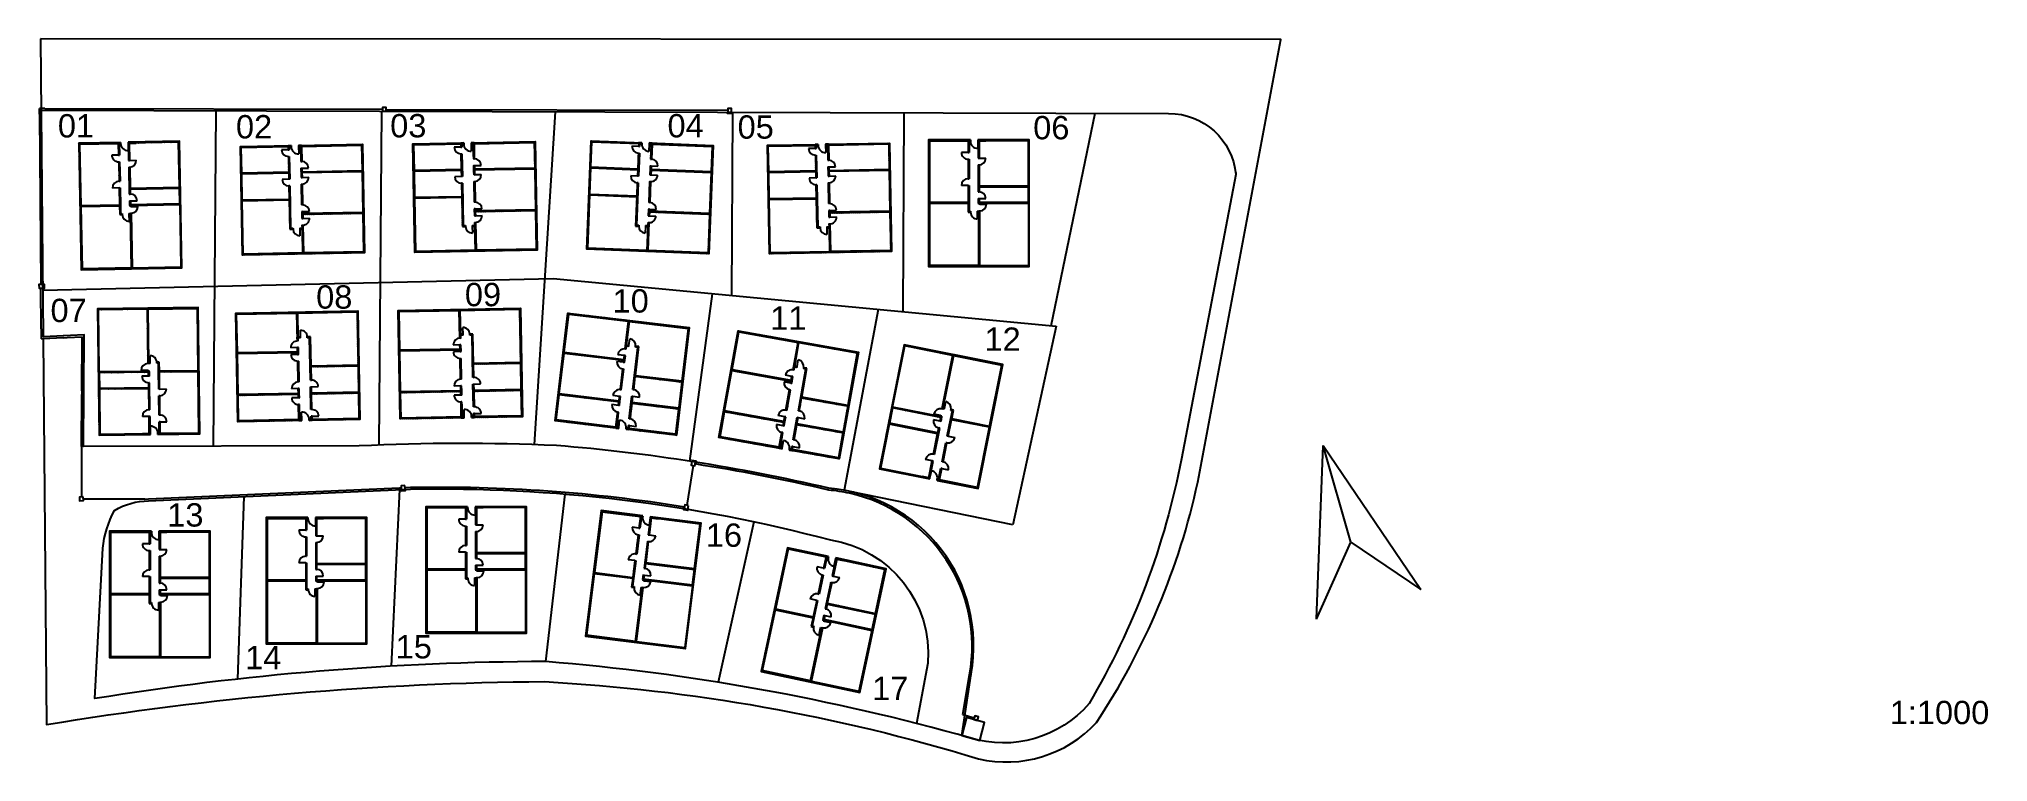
# Model space of a CAD drawing. Header units: millimetres. Extents: x 31 to 240, y 21 to 98.
import ezdxf

# ---------------------------------------------------------------- set-up
doc = ezdxf.new("R2010")
doc.units = ezdxf.units.MM
doc.layers.add('cp', color=7, linetype='Continuous')
doc.layers.add('urbanizacion', color=7, linetype='Continuous')
doc.styles.get("Standard").update_dxf_attribs({"font": 'ARIAL.TTF'})

# ---------------------------------------------------------------- blocks, each defined once
blk = doc.blocks.new('casa2')
h = blk.add_hatch()
h.set_pattern_fill('JIS_LC_20', color=256, scale=0.0025, style=0)
h.paths.add_polyline_path([(13.11, 11.63), (6.24, 11.63), (6.24, 11.53), (6.45, 11.53), (6.45, 10.39), (6.45, 9.91), (6.55, 9.91), (6.55, 10.39), (6.55, 11.53), (13.01, 11.53), (13.01, 8.82), (6.55, 8.82), (6.55, 9.19), (6.45, 9.19), (6.45, 8.72), (6.45, 8.21), (6.55, 8.21), (6.55, 8.72), (13.01, 8.72), (13.01, 4.32), (6.55, 4.32), (6.55, 4.53), (6.45, 4.53), (6.45, 3.81), (6.55, 3.81), (6.55, 4.22), (13.01, 4.22), (13.01, 0.1), (6.55, 0.1), (6.55, 3.09), (6.45, 3.09), (6.45, 2.77), (6.2, 2.77), (6.2, 2.67), (6.45, 2.67), (6.45, 0.1), (0.1, 0.1), (0.1, 5.81), (5.13, 5.81), (5.13, 2.67), (5.48, 2.67), (5.48, 2.77), (5.23, 2.77), (5.23, 7.31), (5.13, 7.31), (5.13, 6.62), (5.13, 5.91), (0.1, 5.91), (0.1, 8.72), (5.13, 8.72), (5.13, 8.03), (5.23, 8.03), (5.23, 10.48), (5.13, 10.48), (5.13, 10.06), (5.13, 8.82), (0.1, 8.82), (0.1, 11.53), (5.13, 11.53), (5.13, 11.2), (5.23, 11.2), (5.23, 11.53), (5.44, 11.53), (5.44, 11.63), (5.13, 11.63), (0, 11.63), (0, 0), (13.11, 0)])
h = blk.add_hatch()
h.set_pattern_fill('JIS_LC_20', color=256, scale=0.0025, style=0)
h.paths.add_polyline_path([(6.55, 7.49), (6.45, 7.49), (6.45, 6.99), (6.45, 5.25), (6.55, 5.25)])
for p, q in [((5.13, 11.2), (4.41, 11.2)), ((5.44, 11.63), (5.13, 11.63)), ((5.13, 11.53), (5.13, 11.2)), ((5.13, 11.33), (5.13, 11.2)), ((5.13, 11.2), (5.23, 11.2)), ((5.13, 10.48), (5.13, 10.06)), ((5.13, 10.48), (5.13, 8.82)), ((5.13, 10.48), (5.23, 10.48)), ((5.23, 11.53), (5.23, 11.2)), ((5.23, 10.48), (5.23, 8.03)), ((5.44, 11.63), (5.44, 11.53)), ((6.55, 11.63), (6.24, 11.63)), ((6.24, 11.63), (6.24, 11.53)), ((6.24, 11.53), (6.24, 10.73)), ((6.45, 11.53), (6.45, 10.39)), ((6.55, 11.53), (6.55, 9.91)), ((6.55, 11.53), (6.55, 10.39)), ((0.1, 8.82), (5.13, 8.82)), ((0.1, 8.72), (5.13, 8.72)), ((5.13, 8.72), (5.13, 8.03)), ((5.13, 8.72), (5.13, 8.03)), ((6.45, 10.39), (6.45, 9.91)), ((6.45, 9.91), (6.55, 9.91)), ((6.45, 9.19), (6.45, 8.72)), ((6.45, 9.19), (6.55, 9.19)), ((6.45, 8.72), (6.45, 8.21)), ((6.55, 10.39), (6.55, 9.91)), ((6.55, 9.19), (6.55, 8.82)), ((6.55, 9.19), (6.55, 8.82)), ((6.55, 9.19), (7.27, 9.19)), ((6.55, 8.82), (13.01, 8.82)), ((6.55, 8.72), (6.55, 8.21)), ((6.55, 8.72), (13.01, 8.72)), ((6.55, 8.72), (6.55, 8.21)), ((5.13, 8.03), (4.41, 8.03)), ((5.23, 8.03), (5.13, 8.03)), ((5.13, 7.31), (5.13, 6.62)), ((5.13, 7.31), (5.13, 5.91)), ((5.23, 7.31), (5.13, 7.31)), ((5.23, 7.31), (5.23, 2.77)), ((6.45, 8.21), (6.55, 8.21)), ((6.45, 7.49), (6.45, 6.99)), ((6.45, 7.49), (6.45, 5.25)), ((6.45, 7.49), (6.55, 7.49)), ((6.55, 8.21), (7.27, 8.21)), ((6.55, 7.49), (6.55, 6.99)), ((6.55, 7.49), (6.55, 5.25)), ((0.1, 5.91), (5.13, 5.91)), ((0.1, 5.81), (5.13, 5.81)), ((5.13, 5.81), (5.13, 2.67)), ((6.55, 5.25), (6.45, 5.25)), ((6.45, 4.53), (6.45, 3.81)), ((6.55, 4.53), (6.45, 4.53)), ((6.45, 4.22), (6.45, 3.81)), ((6.55, 4.53), (6.55, 4.32)), ((6.55, 4.53), (7.27, 4.53)), ((13.01, 4.32), (6.55, 4.32)), ((13.01, 4.22), (6.55, 4.22)), ((6.55, 4.22), (6.55, 3.81)), ((6.55, 4.22), (6.55, 3.81)), ((5.13, 2.67), (5.48, 2.67)), ((5.13, 2.67), (5.48, 2.67)), ((5.23, 2.77), (5.48, 2.77)), ((5.48, 2.77), (5.48, 2.67)), ((6.2, 2.77), (6.45, 2.77)), ((6.2, 2.77), (6.2, 2.67)), ((6.2, 2.67), (6.45, 2.67)), ((6.2, 2.67), (6.45, 2.67)), ((6.2, 2.67), (6.2, 1.95)), ((6.45, 3.81), (6.55, 3.81)), ((6.45, 3.09), (6.45, 2.77)), ((6.45, 3.09), (6.45, 2.77)), ((6.45, 3.09), (6.55, 3.09)), ((6.45, 2.67), (6.45, 0.1)), ((6.55, 3.81), (7.27, 3.81)), ((6.56, 3.81), (6.55, 3.81)), ((6.55, 3.09), (6.55, 2.67)), ((6.55, 3.09), (6.55, 0.1))]:
    blk.add_line(p, q)
for points in [[(6.24, 11.63), (13.11, 11.63), (13.11, 0), (0, 0), (0, 11.63), (5.44, 11.63)], [(0.1, 8.82), (0.1, 11.53), (5.13, 11.53)], [(5.23, 11.53), (5.44, 11.53)], [(6.24, 11.53), (6.45, 11.53)], [(6.55, 11.53), (13.01, 11.53), (13.01, 8.82)], [(0.1, 5.91), (0.1, 8.72)], [(13.01, 8.72), (13.01, 4.32)], [(6.45, 0.1), (0.1, 0.1), (0.1, 5.81)], [(13.01, 4.22), (13.01, 0.1), (6.55, 0.1)]]:
    blk.add_lwpolyline(points)
for centre, radius, start, end in [((5.13, 11.2), 0.72, 180, 270), ((6.24, 11.53), 0.8, 180, 270), ((6.55, 9.19), 0.72, 0, 90), ((5.13, 8.03), 0.72, 180, 270), ((6.55, 8.21), 0.72, 270, 0), ((6.55, 4.53), 0.72, 0, 90), ((6.2, 2.67), 0.72, 180, 270), ((6.55, 3.81), 0.72, 266.0179, 0), ((6.55, 4.53), 0.72, 270, 270.224)]:
    blk.add_arc(centre, radius, start, end)
blk = doc.blocks.new('bloque casa')
h = blk.add_hatch()
h.set_pattern_fill('JIS_LC_20', color=256, scale=0.025, style=0)
h.paths.add_polyline_path([(4.35, 6.78), (4.35, 8.69), (4.25, 8.69), (4.25, 6.88), (0.1, 6.88), (0.1, 13.46), (4.25, 13.46), (4.25, 12.21), (4.35, 12.21), (4.35, 13.46), (4.49, 13.46), (4.49, 13.56), (0, 13.56), (0, 0), (10.81, 0), (10.81, 13.56), (5.29, 13.56), (5.29, 13.46), (5.32, 13.46), (5.32, 11.61), (5.42, 11.61), (5.42, 13.46), (6.16, 13.46), (10.71, 13.46), (10.71, 8.64), (5.42, 8.64), (5.42, 10.89), (5.32, 10.89), (5.32, 8), (5.42, 8), (5.42, 8.54), (10.71, 8.54), (10.71, 6.88), (5.42, 6.88), (5.42, 7.28), (5.32, 7.28), (5.32, 6.78), (5.4, 6.78), (5.4, 6.67), (5.5, 6.67), (5.5, 6.78), (10.71, 6.78), (10.71, 0.1), (5.5, 0.1), (5.5, 5.95), (5.4, 5.95), (5.4, 5.92), (5.24, 5.92), (5.24, 5.82), (5.4, 5.82), (5.4, 0.1), (0.1, 0.1), (0.1, 6.78), (4.25, 6.78), (4.25, 5.82), (4.52, 5.82), (4.52, 5.92), (4.35, 5.92)])
h.paths.add_polyline_path([(4.35, 11.49), (4.25, 11.49), (4.25, 9.41), (4.35, 9.41)], flags=17)
for p, q in [((0.1, 13.46), (0.1, 6.88)), ((0.1, 13.46), (4.25, 13.46)), ((4.25, 13.46), (2.81, 13.46)), ((4.25, 13.46), (4.25, 12.21)), ((4.49, 13.46), (4.35, 13.46)), ((4.35, 13.46), (4.35, 12.21)), ((4.35, 13.46), (4.49, 13.46)), ((4.49, 13.56), (4.49, 13.46)), ((5.29, 13.56), (5.29, 13.46)), ((5.29, 13.46), (5.32, 13.46)), ((5.32, 13.46), (5.29, 13.46)), ((5.29, 13.46), (5.29, 12.66)), ((5.32, 13.46), (5.32, 11.61)), ((6.16, 13.46), (5.42, 13.46)), ((5.42, 13.46), (5.42, 11.61)), ((5.42, 13.46), (6.16, 13.46)), ((10.71, 8.64), (10.71, 13.46)), ((4.25, 12.21), (3.53, 12.21)), ((4.25, 12.21), (4.35, 12.21)), ((4.25, 11.49), (4.25, 9.41)), ((4.25, 11.49), (4.35, 11.49)), ((4.35, 11.49), (4.35, 9.41)), ((5.32, 11.61), (5.42, 11.61)), ((5.32, 10.89), (5.32, 8)), ((5.32, 10.89), (5.42, 10.89)), ((5.42, 11.61), (6.14, 11.61)), ((5.42, 10.89), (5.42, 8.64)), ((4.25, 8.69), (3.53, 8.69)), ((4.25, 9.41), (4.35, 9.41)), ((4.25, 8.69), (4.25, 6.88)), ((4.25, 8.69), (4.25, 8.69)), ((4.25, 8.69), (4.35, 8.69)), ((4.35, 8.69), (4.35, 6.78)), ((5.42, 8.64), (10.71, 8.64)), ((5.42, 8.54), (10.71, 8.54)), ((5.42, 8.54), (5.42, 8)), ((0.1, 6.88), (4.25, 6.88)), ((0.1, 0.1), (0.1, 6.78)), ((0.1, 6.78), (4.25, 6.78)), ((0.1, 6.78), (0.1, 0.1)), ((4.25, 6.78), (4.25, 5.82)), ((4.35, 6.78), (4.35, 5.92)), ((5.32, 8), (5.42, 8)), ((5.32, 7.28), (5.32, 6.78)), ((5.32, 7.28), (5.42, 7.28)), ((5.32, 6.78), (5.4, 6.78)), ((5.4, 6.67), (5.4, 6.78)), ((5.5, 6.67), (5.4, 6.67)), ((5.42, 7.28), (5.42, 6.88)), ((5.42, 7.28), (6.14, 7.28)), ((5.42, 6.88), (10.71, 6.88)), ((5.5, 6.67), (5.5, 6.78)), ((5.5, 6.78), (10.71, 6.78)), ((5.5, 6.67), (6.22, 6.67)), ((6.14, 7.28), (6.14, 7.28)), ((10.71, 6.78), (10.71, 0.1)), ((4.25, 5.82), (4.52, 5.82)), ((4.35, 5.92), (4.52, 5.92)), ((4.52, 5.92), (4.52, 5.82)), ((5.24, 5.92), (5.24, 5.82)), ((5.24, 5.92), (5.4, 5.92)), ((5.24, 5.82), (5.4, 5.82)), ((5.24, 5.82), (5.24, 5.1)), ((5.4, 5.92), (5.4, 5.95)), ((5.4, 5.95), (5.5, 5.95)), ((5.4, 0.1), (5.4, 5.82)), ((5.5, 0.1), (5.5, 5.95)), ((0.1, 0.1), (5.4, 0.1)), ((5.4, 0.1), (0.1, 0.1)), ((5.5, 0.1), (10.71, 0.1))]:
    blk.add_line(p, q)
for points in [[(4.49, 13.56), (0, 13.56), (0, 0), (10.81, 0), (10.81, 13.56), (5.29, 13.56)], [(4.25, 13.46), (0.1, 13.46), (0.1, 6.88)], [(4.49, 13.46), (4.35, 13.46)], [(5.32, 13.46), (5.29, 13.46)], [(10.71, 13.46), (5.42, 13.46)], [(10.71, 6.88), (10.71, 8.54)]]:
    blk.add_lwpolyline(points)
for centre, radius, start, end in [((4.89, 13.46), 0.4, 180, 180.0064), ((5.29, 13.46), 0.8, 180, 270.0015), ((4.89, 13.46), 0.4, 359.9967, 360), ((4.25, 12.21), 0.72, 180.0015, 270.0015), ((5.42, 11.61), 0.72, 270.0015, 0.0015), ((4.25, 8.69), 0.72, 90.0015, 180.0015), ((5.42, 7.28), 0.72, 0.0015, 90.0015), ((5.5, 6.67), 0.72, 270.0015, 0.0015), ((5.24, 5.82), 0.72, 180.0015, 270.0015)]:
    blk.add_arc(centre, radius, start, end)

msp = doc.modelspace()

# ---------------------------------------------------------------- linework, layer by layer
for p, q in [((167.9, 36.1), (168.64, 54.73)), ((168.64, 54.73), (179.09, 39.28)), ((171.59, 44.36), (168.64, 54.73)), ((167.9, 36.1), (171.59, 44.36)), ((171.59, 44.36), (179.09, 39.28))]:
    msp.add_line(p, q)
at = {"layer": 'cp'}
for p, q in [((31.55, 90.87), (30.95, 90.87)), ((30.95, 90.27), (30.95, 90.87)), ((31.15, 67.23), (31.11, 71.58)), ((31.15, 67.23), (31.15, 66.83)), ((31.15, 66.83), (31.15, 66.17)), ((31.33, 66.18), (31.15, 66.17)), ((33.51, 66.28), (31.36, 66.18)), ((33.51, 66.28), (33.92, 66.3)), ((33.92, 66.3), (35.54, 66.38)), ((35.5, 60.6), (35.5, 60.18)), ((35.47, 54.42), (35.45, 49.21)), ((35.47, 54.61), (35.47, 54.42)), ((101.05, 52.57), (100.37, 48.32)), ((69.57, 50.19), (69.75, 50.2)), ((42.24, 48.98), (35.66, 48.98)), ((42.24, 48.98), (42.65, 48.99)), ((130, 25.89), (131.21, 25.53))]:
    msp.add_line(p, q, dxfattribs=at)
for points in [[(30.95, 90.27), (31.11, 71.99)], [(31.55, 90.87), (67.74, 90.78)], [(68.13, 90.77), (104.78, 90.67)], [(31.15, 66.83), (31.15, 66.37)], [(35.5, 60.6), (35.54, 66.38)], [(35.47, 54.61), (35.5, 60.19)], [(42.65, 48.99), (69.57, 50.19)]]:
    msp.add_lwpolyline(points, dxfattribs=at)
for points in [[(67.73, 90.57), (68.13, 90.57), (68.13, 90.98), (67.73, 90.98)], [(104.76, 90.47), (105.21, 90.47), (105.21, 90.32), (104.76, 90.32)], [(104.78, 90.47), (105.18, 90.47), (105.18, 90.87), (104.78, 90.87)], [(31.31, 71.59), (31.31, 71.99), (30.9, 71.99), (30.91, 71.58)], [(31.31, 71.56), (31.31, 72.01), (31.46, 72.01), (31.46, 71.56)], [(101.31, 52.94), (100.91, 53), (100.85, 52.6), (101.25, 52.54)], [(101.33, 52.94), (100.89, 53.01), (100.91, 53.15), (101.36, 53.08)], [(70.14, 50.42), (69.74, 50.4), (69.76, 50), (70.16, 50.01)], [(35.65, 49.21), (35.25, 49.2), (35.26, 48.8), (35.67, 48.81)], [(69.73, 49.99), (70.18, 50.01), (70.19, 49.86), (69.74, 49.84)], [(100.57, 48.29), (100.18, 48.35), (100.11, 47.95), (100.51, 47.89)], [(100.09, 47.96), (100.53, 47.89), (100.51, 47.74), (100.07, 47.81)], [(129.87, 23.61), (131.8, 23.09), (132.32, 25.02), (130.39, 25.54)], [(131.16, 25.33), (131.55, 25.23), (131.65, 25.62), (131.26, 25.72)]]:
    msp.add_lwpolyline(points, close=True, dxfattribs=at)
for points in [[(117.82, 49.6, 0.033297), (115.6, 49.94, 0.018294), (101.28, 52.74, 0.018294)], [(70.15, 50.21), (70.74, 50.24, -0.045448), (100.14, 48.15)], [(130, 25.89), (130.69, 30.12, 0.405034), (117.82, 49.6)]]:
    msp.add_lwpolyline(points, format="xyb", dxfattribs=at)
at = {"layer": 'urbanizacion'}
for p, q in [((49.88, 90.62), (49.58, 54.65)), ((67.65, 90.57), (67.37, 54.77)), ((86.25, 90.52), (84.02, 54.82)), ((105.29, 90.47), (105.18, 70.81)), ((123.65, 90.42), (123.55, 69.07)), ((139.45, 67.56), (144.16, 90.36)), ((31.31, 71.38), (86.04, 72.62)), ((86.04, 72.62), (140.01, 67.51)), ((100.7, 53.04), (103.13, 71)), ((120.92, 69.32), (117.26, 49.92)), ((140.01, 67.51), (135.35, 46.21)), ((31.15, 66.83), (31.15, 66.83)), ((52.87, 49.24), (52.21, 29.67)), ((69.56, 49.99), (68.69, 31.05)), ((85.25, 31.55), (87.32, 49.52)), ((135.35, 46.21), (117.88, 49.8)), ((107.58, 46.55), (103.74, 29.33))]:
    msp.add_line(p, q, dxfattribs=at)
for points in [[(31.08, 98.32), (31.36, 66.38)], [(159.27, 83.99), (159.25, 83.92)], [(31.35, 67.23), (31.35, 67.23)], [(31.36, 66.18), (31.33, 66.18)], [(33.55, 66.48), (33.5, 66.48), (33.5, 66.48)], [(35.54, 66.58), (35.54, 66.58)]]:
    msp.add_lwpolyline(points, dxfattribs=at)
for points in [[(144.31, 25.01, 0.093293), (155.18, 50.8), (164.09, 98.27), (31.08, 98.32)], [(31.15, 90.67), (152.06, 90.34, -0.385034), (159.27, 83.79), (153.43, 53.31, -0.085978), (143.52, 27.05, -0.298048), (130.76, 23.36)], [(129.87, 23.61), (130.87, 30.25, 0.44362), (115.63, 50.14, 0.037108), (86.42, 54.72, 0.023449), (65.24, 54.67), (35.67, 54.62), (35.74, 66.59), (31.36, 66.38)], [(31.36, 66.18), (31.71, 24.79, -0.039758), (85.11, 29.4, -0.060798), (131.67, 21.12, 0.26981), (144.31, 25.01)], [(37.75, 43.7, -0.098208), (39, 47.76, -0.134491), (42.65, 48.79), (70.75, 50.04, -0.070152), (115.79, 44.59, -0.39338), (126.22, 31.37), (125.01, 24.91)], [(130.76, 23.36, 0.048934), (85.25, 31.55, 0.039511), (36.9, 27.58), (37.75, 43.7)], [(130.84, 30.05, 0.007593), (130.93, 30.55)]]:
    msp.add_lwpolyline(points, format="xyb", dxfattribs=at)
for points in [[(153.43, 53.52), (153.43, 53.52)], [(70.79, 50.24), (70.79, 50.24)]]:
    msp.add_lwpolyline(points, close=True, dxfattribs=at)

# ---------------------------------------------------------------- block references
for name, p, rotation in [('bloque casa', (35.43, 73.58), 1.126963167388129), ('casa2', (52.72, 75.15), 1.072713531503229), ('casa2', (71.23, 75.44), 1.072713531503229), ('casa2', (89.66, 75.79), 357.7801419625472), ('casa2', (109.24, 75.29), 1.072713531503229), ('bloque casa', (47.99, 69.52), 180.7084081340514), ('casa2', (65.11, 69.15), 181.0727135315032), ('casa2', (82.53, 69.44), 181.0727135315032), ('casa2', (100.65, 67.37), 173.1812393872934), ('casa2', (118.78, 64.73), 169.8687628371665), ('bloque casa', (134.29, 63.4), 168.6900739357307), ('bloque casa', (89.52, 34.28), 352.8611835068656), ('bloque casa', (108.35, 30.5), 347.9683339684565)]:
    msp.add_blockref(name, p, dxfattribs=dict(at, rotation=rotation))
for p in [(126.3, 73.93), (72.39, 34.6), (55.26, 33.44), (38.47, 31.97)]:
    msp.add_blockref('bloque casa', p, dxfattribs=at)

# ---------------------------------------------------------------- texts
at = {"insert": (229.39, 27.34), "char_height": 2.5, "attachment_point": 1}
msp.add_mtext_dynamic_manual_height_columns('1:1000', width=37.2896, gutter_width=12.5, heights=[0], dxfattribs=at)
at = {"layer": 'urbanizacion', "char_height": 2.5, "attachment_point": 1}
for s, width, insert in [('01', 6.2661, (32.93, 90.26)), ('02', 4.8461, (52.03, 90.16)), ('03', 5.8305, (68.57, 90.27)), ('04', 5.7926, (98.31, 90.27)), ('05', 5.7548, (105.83, 90.13)), ('06', 5.9441, (137.53, 90.06)), ('08', 5.1767, (60.63, 71.9)), ('09', 6.4051, (76.58, 72.16)), ('10', 4.3578, (92.42, 71.48)), ('07', 3.8164, (32.14, 70.46)), ('11', 5.2938, (109.33, 69.64)), ('12', 4.4604, (132.31, 67.38)), ('13', 4.05, (44.66, 48.53)), ('16', 4.0177, (102.42, 46.36)), ('15', 4.3417, (69.16, 34.39)), ('14', 4.536, (53.02, 33.23)), ('17', 4.0177, (120.25, 29.92))]:
    msp.add_mtext_dynamic_manual_height_columns(s, width=width, gutter_width=12.5, heights=[0], dxfattribs=dict(at, insert=insert))

doc.saveas('drawing.dxf')
